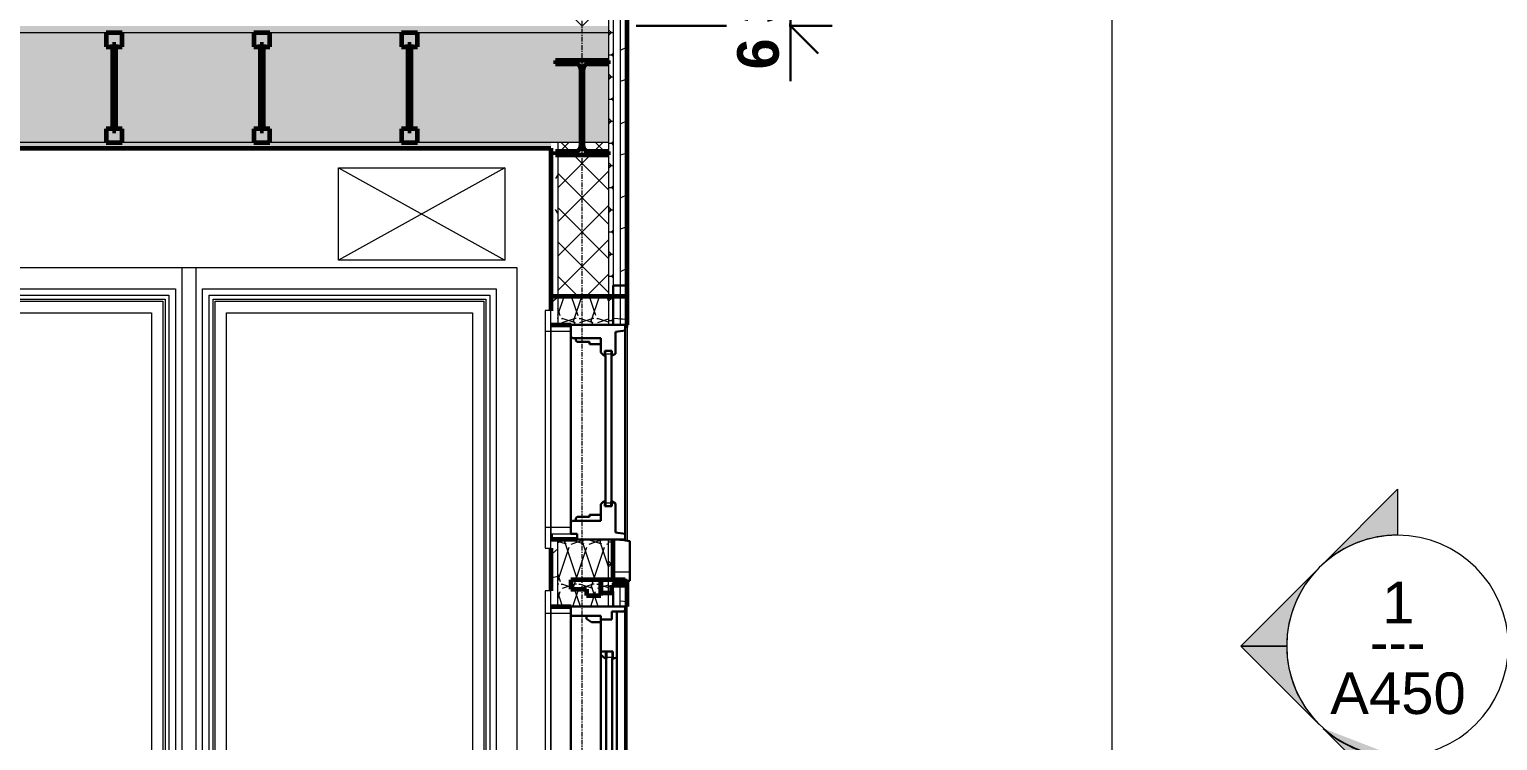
# Model space of a CAD drawing. Header units: inches. Extents: x 1892 to 3485, y -201 to 483.
# Drawn here: x 2652.6 to 2811.6, y 69.8 to 146.9 of the extents above; entities that cross this region are included whole.
import ezdxf

# ---------------------------------------------------------------- set-up
doc = ezdxf.new("R2010")
doc.units = ezdxf.units.IN
doc.header["$MEASUREMENT"] = 0
doc.linetypes.add('Grid Line 1_2_', pattern=[0.875, 0.5, -0.125, 0.125, -0.125])
for name, color, linetype, lineweight in [('A-ANNO-DIMS-1', 211, 'Continuous', 30), ('A-DOOR-1', 31, 'Continuous', 60), ('A-DOOR-3', 31, 'Continuous', 9), ('A-DOOR-FRAM', 31, 'Continuous', 9), ('A-DOOR-FRAM-1', 31, 'Continuous', 30), ('A-DOOR-GLAZ', 31, 'Continuous', 9), ('A-FLOR-1', 192, 'Continuous', 60), ('A-FLOR-MCUT', 51, 'Continuous', 18), ('A-FLOR-PATT-1', 8, 'Continuous', 9), ('A-GLAZ', 151, 'Continuous', 18), ('A-GLAZ-1', 151, 'Continuous', 9), ('A-GLAZ-2', 151, 'Continuous', 30), ('A-WALL', 113, 'Continuous', 18), ('A-WALL-1', 113, 'Continuous', 60), ('A-WALL-PATT-1', 111, 'Continuous', 9), ('G-ANNO-SYMB-1', 111, 'Continuous', 9), ('I-WALL-1', 2, 'Continuous', 60), ('M-HVAC-DUCT-ANNO', 70, 'Continuous', 9), ('S-BEAM', 12, 'Continuous', 9), ('S-BEAM-1', 12, 'Continuous', 60), ('S-GRID-1', 1, 'Grid Line 1_2_', 9)]:
    doc.layers.add(name, color=color, linetype=linetype, lineweight=lineweight)
doc.styles.add('Arial_1', font='arial.ttf', dxfattribs={"height": 4.5})
doc.styles.add('Century Gothic', font='ufonts.com_century-gothic.ttf', dxfattribs={"height": 4.5})
doc.styles.add('Century Gothic_B', font='GOTHICB.TTF', dxfattribs={"height": 4.5})
doc.dimstyles.new('OD__1_4__Tol__', dxfattribs={"dimscale": 12, "dimtxt": 4.698757, "dimasz": 0.5, "dimexe": 0.375, "dimexo": 0.25, "dimgap": 0.0625, "dimtad": 1, "dimrnd": 0.25, "dimzin": 3, "dimdsep": 46, "dimlunit": 4, "dimtxsty": 'Century Gothic_B', "dimblk1": 'OBLIQUE', "dimblk2": 'OBLIQUE', "dimsah": 1, "dimcen": 0.09, "dimdle": 0.375, "dimazin": 0, "dimtfac": 1, "dimtdec": 4, "dimtix": 1, "dimtmove": 0, "dimatfit": 3, "dimfxl": 1, "dimtvp": 1, "dimtfill": 1, "dimfrac": 2, "dimtolj": 1, "dimtzin": 0, "dimlwd": 30, "dimlwe": 30, "dimarcsym": 2})
pattern_1 = [(0, (2504.583, 124.937), (15.36, 3.84), [0.634, -10.886, 0.634, -10.886, -61.44]), (0, (2504.583, 124.937), (15.36, 3.84), [-23.04, 0.634, -22.406, 0.634, -10.886, -26.88]), (0, (2504.583, 124.937), (15.36, 3.84), [-57.6, 0.634, -7.046, 0.634, -18.566]), (120, (2510.343, 126.857), (-11.005538, 11.38215), [0.634, -10.886, 0.634, -10.886, -61.44]), (120, (2510.343, 126.857), (-11.005538, 11.38215), [-23.04, 0.634, -22.406, 0.634, -10.886, -26.88]), (120, (2510.343, 126.857), (-11.005538, 11.38215), [-57.6, 0.634, -7.046, 0.634, -18.566]), (240, (2512.263, 134.537), (-4.354462, -15.22215), [0.634, -10.886, 0.634, -10.886, -61.44]), (240, (2512.263, 134.537), (-4.354462, -15.22215), [-23.04, 0.634, -22.406, 0.634, -10.886, -26.88]), (240, (2512.263, 134.537), (-4.354462, -15.22215), [-57.6, 0.634, -7.046, 0.634, -18.566])]
pattern_2 = [(0, (2504.583, 124.937), (0, 2.399), []), (315, (2504.583, 124.937), (2.398506, 0), [3.393, -3.393]), (45, (2504.583, 124.937), (2.398506, 0), [3.393, -3.393])]
pattern_3 = [(161.57, (2504.823, 125.177), (-1.92045124, 0.00015035), [0, -13.661, 1.517, 0]), (18.43, (2504.343, 125.177), (-1.92045124, -0.00015035), [0, -13.661, 1.517, 0]), (108.43, (2504.823, 125.177), (0.9599691, -4.80073665), [4.553, -10.625]), (71.57, (2504.343, 125.177), (0.9599691, 4.80073665), [4.553, -10.625])]
pattern_4 = [(355.236, (2504.583, 129.017), (-263.999686, 24.001546), [2.89, -286.108]), (11.31, (2507.463, 128.777), (96.00039, 24.00041), [3.671, -118.705]), (45, (2511.063, 129.497), (0, 24.0006), [2.715, -31.226]), (46.848, (2512.983, 131.417), (335.998039, 360.002359), [5.264, -521.098]), (12.995, (2516.583, 135.257), (-215.999946, -48.001379), [3.202, -316.998]), (0, (2519.703, 135.977), (24, 24), [6, -18]), (350.538, (2525.703, 135.977), (-120.000217, 23.99977), [2.92, -143.067]), (354.289, (2504.583, 135.497), (-215.999717, 24.001433), [2.412, -238.785]), (0, (2506.983, 135.257), (24, 24), [3.6, -20.4]), (28.301, (2510.583, 135.257), (263.999841, 144.000819), [3.544, -350.812]), (52.125, (2513.703, 136.937), (-96.00035, -120.000279), [5.473, -268.169]), (39.289, (2517.063, 141.257), (144.000322, 119.999016), [3.411, -337.693]), (6.34, (2519.703, 143.417), (192.000086, 23.999), [4.347, -212.983]), (348.111, (2524.023, 143.897), (-335.999111, 72.0018444), [4.66, -461.336]), (353.29, (2504.583, 142.937), (216.000198, -24.000742), [4.108, -406.706]), (3.367, (2508.663, 142.457), (384.000105, 24.003305), [4.087, -404.618]), (33.69, (2512.743, 142.697), (-47.99962, -24.00016), [4.327, -82.207]), (47.49, (2516.343, 145.097), (239.998435, 264.001956), [3.907, -386.785]), (14.931, (2518.983, 147.977), (264.000774, 71.998169), [3.726, -368.854]), (0, (2522.583, 148.937), (24, 24), [2.88, -21.12]), (347.005, (2525.463, 148.937), (215.999946, -48.001379), [3.202, -316.998]), (0, (2512.023, 124.937), (24, 24), [0.063, -23.937]), (223.152, (2515.383, 128.537), (360.002359, 335.998039), [5.264, -521.098]), (206.565, (2511.543, 148.937), (-23.99974, -23.9997), [2.147, -51.519]), (188.13, (2509.623, 147.977), (-144.000218, -23.999654), [3.394, -166.312]), (156.801, (2506.263, 147.497), (-119.99995, 48.00137), [1.828, -180.951]), (26.565, (2515.383, 128.537), (23.99974, 23.9997), [2.683, -50.982]), (6.71, (2517.783, 129.737), (-216.000198, -24.000742), [4.108, -406.706]), (349.875, (2521.863, 130.217), (407.9992525, -72.00207), [6.826, -675.804]), (349.695, (2504.583, 126.377), (144.000477, -24.000103), [2.683, -265.645]), (15.524, (2507.223, 125.897), (-264.000139, -71.999167), [4.484, -443.873]), (42.879, (2511.543, 127.097), (-311.9990114, -288.0003535), [4.585, -453.934]), (34.695, (2514.903, 130.217), (240.000059, 167.999216), [3.795, -375.679]), (9.462, (2518.023, 132.377), (120.000217, 23.99977), [4.38, -141.607]), (353.418, (2522.343, 133.097), (-408.0001485, 48.0004238), [6.281, -621.859]), (351.87, (2504.583, 132.377), (-144.000218, 23.999654), [3.394, -166.312]), (11.31, (2507.943, 131.897), (96.00039, 24.00041), [3.671, -118.705]), (42.51, (2511.543, 132.617), (-264.001956, -239.998435), [3.907, -386.785]), (45, (2514.423, 135.257), (0, 24.0006), [4.412, -29.529]), (17.354, (2517.543, 138.377), (-311.999979, -95.999553), [4.023, -398.29]), (356.633, (2521.383, 139.577), (-384.000105, 24.003305), [4.087, -404.618]), (342.897, (2525.463, 139.337), (239.999665, -72.00063), [3.264, -323.171]), (351.254, (2504.583, 138.377), (168.000296, -23.999242), [3.157, -312.514]), (14.931, (2507.703, 137.897), (264.000774, 71.998169), [3.726, -368.854]), (32.005, (2511.303, 138.857), (-120.000722, -71.999341), [4.528, -221.887]), (49.899, (2515.143, 141.257), (-264.0002635, -311.9996052), [5.961, -590.186]), (15.945, (2518.983, 145.817), (-96.00064, -23.99911), [3.494, -171.228]), (353.991, (2522.343, 146.777), (240.000235, -24.000218), [4.585, -453.934]), (336.801, (2526.903, 146.297), (119.99995, -48.00137), [1.828, -180.951]), (350.538, (2504.583, 145.577), (-120.000217, 23.99977), [2.92, -143.067]), (10.008, (2507.463, 145.097), (264.00047, 47.999892), [4.143, -410.161]), (37.405, (2511.543, 145.817), (312.0020274, 239.997904), [5.136, -508.486]), (29.055, (2515.623, 124.937), (167.999253, 96.001016), [2.471, -244.624]), (10.784, (2517.783, 126.137), (-384.0003557, -71.997667), [5.131, -507.931]), (352.875, (2522.823, 127.097), (-168.000466, 24.000177), [5.805, -187.689])]
pattern_5 = [(355.236, (2504.583, 129.017), (-263.999686, 24.001546), [2.89, -286.108]), (11.31, (2507.463, 128.777), (96.00039, 24.00041), [3.671, -118.705]), (45, (2511.063, 129.497), (0, 24.0006), [2.715, -31.226]), (46.848, (2512.983, 131.417), (335.998039, 360.002359), [5.264, -521.098]), (12.995, (2516.583, 135.257), (-215.999946, -48.001379), [3.202, -316.998]), (0, (2519.703, 135.977), (24, 24), [6, -18]), (350.538, (2525.703, 135.977), (-120.00022, 23.99977), [2.92, -143.067]), (354.289, (2504.583, 135.497), (-215.999717, 24.001433), [2.412, -238.785]), (0, (2506.983, 135.257), (24, 24), [3.6, -20.4]), (28.301, (2510.583, 135.257), (263.999841, 144.000819), [3.544, -350.812]), (52.125, (2513.703, 136.937), (-96.00035, -120.000279), [5.473, -268.169]), (39.289, (2517.063, 141.257), (144.000322, 119.999016), [3.411, -337.693]), (6.34, (2519.703, 143.417), (192.000086, 23.999), [4.347, -212.983]), (348.111, (2524.023, 143.897), (-335.999111, 72.0018444), [4.66, -461.336]), (353.29, (2504.583, 142.937), (216.000198, -24.000742), [4.108, -406.706]), (3.366, (2508.663, 142.457), (384.000524, 23.996603), [4.087, -404.618]), (33.69, (2512.743, 142.697), (-47.99962, -24.00016), [4.327, -82.207]), (47.49, (2516.343, 145.097), (239.998435, 264.001956), [3.907, -386.785]), (14.931, (2518.983, 147.977), (264.000774, 71.998169), [3.726, -368.854]), (0, (2522.583, 148.937), (24, 24), [2.88, -21.12]), (347.005, (2525.463, 148.937), (215.999946, -48.001379), [3.202, -316.998]), (0, (2512.023, 124.937), (24, 24), [0.063, -23.937]), (223.152, (2515.383, 128.537), (360.002359, 335.998039), [5.264, -521.098]), (206.565, (2511.543, 148.937), (-23.99974, -23.9997), [2.147, -51.519]), (188.13, (2509.623, 147.977), (-144.00022, -23.999654), [3.394, -166.312]), (156.801, (2506.263, 147.497), (-119.99995, 48.00137), [1.828, -180.951]), (26.565, (2515.383, 128.537), (23.99974, 23.9997), [2.683, -50.982]), (6.71, (2517.783, 129.737), (-216.000198, -24.000742), [4.108, -406.706]), (349.875, (2521.863, 130.217), (407.9992525, -72.00207), [6.826, -675.804]), (349.695, (2504.583, 126.377), (144.000477, -24.000103), [2.683, -265.645]), (15.524, (2507.223, 125.897), (-264.000139, -71.999167), [4.484, -443.873]), (42.879, (2511.543, 127.097), (-311.9990114, -288.0003535), [4.585, -453.934]), (34.695, (2514.903, 130.217), (240.000059, 167.999216), [3.795, -375.679]), (9.462, (2518.023, 132.377), (120.00022, 23.99977), [4.38, -141.607]), (353.418, (2522.343, 133.097), (-408.0001485, 48.0004238), [6.281, -621.859]), (351.87, (2504.583, 132.377), (-144.00022, 23.999654), [3.394, -166.312]), (11.31, (2507.943, 131.897), (96.00039, 24.00041), [3.671, -118.705]), (42.51, (2511.543, 132.617), (-264.001956, -239.998435), [3.907, -386.785]), (45, (2514.423, 135.257), (0, 24.0006), [4.412, -29.529]), (17.354, (2517.543, 138.377), (-311.999979, -95.999553), [4.023, -398.29]), (356.633, (2521.383, 139.577), (-384.000105, 24.003305), [4.087, -404.618]), (342.897, (2525.463, 139.337), (239.999665, -72.00063), [3.264, -323.171]), (351.254, (2504.583, 138.377), (168.000296, -23.999242), [3.157, -312.514]), (14.931, (2507.703, 137.897), (264.000774, 71.998169), [3.726, -368.854]), (32.005, (2511.303, 138.857), (-120.000722, -71.99934), [4.528, -221.887]), (49.899, (2515.143, 141.257), (-264.0002635, -311.999605), [5.961, -590.186]), (15.945, (2518.983, 145.817), (-96.00064, -23.99911), [3.494, -171.228]), (353.991, (2522.343, 146.777), (240.000235, -24.000218), [4.585, -453.934]), (336.801, (2526.903, 146.297), (119.99995, -48.00137), [1.828, -180.951]), (350.538, (2504.583, 145.577), (-120.00022, 23.99977), [2.92, -143.067]), (10.008, (2507.463, 145.097), (264.00047, 47.999892), [4.143, -410.161]), (37.405, (2511.543, 145.817), (312.0020274, 239.997904), [5.136, -508.486]), (29.055, (2515.623, 124.937), (167.999253, 96.001016), [2.471, -244.624]), (10.784, (2517.783, 126.137), (-384.000356, -71.997667), [5.131, -507.931]), (352.875, (2522.823, 127.097), (-168.000466, 24.000177), [5.805, -187.689])]

# ---------------------------------------------------------------- blocks, each defined once
blk = doc.blocks.new('Window-Picture-Andersen-A_Series - APW21080-2457717-BUILDING SECTION - NORTH_SOUTH - LOOKING WEST')
at = {"layer": 'A-GLAZ-1'}
for p, q in [((2669.12, 121.03), (2669.12, 38.38)), ((2705.43, 121.03), (2669.12, 121.03)), ((2705.43, 23.31), (2705.43, 121.03)), ((2671.37, 118.78), (2703.18, 118.78)), ((2671.37, 38.38), (2671.37, 118.78)), ((2672.09, 38.38), (2672.09, 118.07)), ((2672.09, 118.07), (2702.47, 118.07)), ((2702.47, 118.07), (2702.47, 26.28)), ((2703.18, 118.78), (2703.18, 25.56)), ((2672.51, 38.38), (2672.51, 117.64)), ((2672.51, 117.64), (2702.04, 117.64)), ((2672.73, 38.38), (2672.73, 117.42)), ((2672.73, 117.42), (2701.82, 117.42)), ((2673.96, 116.19), (2700.59, 116.19)), ((2673.96, 38.38), (2673.96, 116.19)), ((2700.59, 116.19), (2700.59, 28.36)), ((2701.82, 117.42), (2701.82, 26.93)), ((2702.04, 117.64), (2702.04, 26.7)), ((2700.59, 28.36), (2675.51, 28.36)), ((2701.82, 26.93), (2675.51, 26.93)), ((2702.04, 26.7), (2675.51, 26.7)), ((2702.47, 26.28), (2675.51, 26.28)), ((2703.18, 25.56), (2675.51, 25.56)), ((2675.51, 23.31), (2705.43, 23.31))]:
    blk.add_line(p, q, dxfattribs=at)
blk = doc.blocks.new('Window-Picture-Andersen-A_Series - APW21080-V6-BUILDING SECTION - NORTH_SOUTH - LOOKING WEST')
at = {"layer": 'A-GLAZ-1'}
for p, q in [((2634.37, 121.03), (2634.37, 38.38)), ((2670.68, 121.03), (2634.37, 121.03)), ((2670.68, 38.38), (2670.68, 121.03)), ((2636.62, 118.78), (2668.43, 118.78)), ((2636.62, 38.38), (2636.62, 118.78)), ((2637.34, 38.38), (2637.34, 118.07)), ((2637.34, 118.07), (2667.72, 118.07)), ((2667.72, 118.07), (2667.72, 38.38)), ((2668.43, 118.78), (2668.43, 38.38)), ((2637.76, 38.38), (2637.76, 117.64)), ((2637.76, 117.64), (2667.29, 117.64)), ((2637.98, 38.38), (2637.98, 117.42)), ((2637.98, 117.42), (2667.07, 117.42)), ((2639.21, 116.19), (2665.84, 116.19)), ((2639.21, 38.38), (2639.21, 116.19)), ((2665.84, 116.19), (2665.84, 38.38)), ((2667.07, 117.42), (2667.07, 38.38)), ((2667.29, 117.64), (2667.29, 38.38))]:
    blk.add_line(p, q, dxfattribs=at)
blk = doc.blocks.new('W-Wide Flange - W10X22 _MOMENT FRAME_-2399009-BUILDING SECTION - NORTH_SOUTH - LOOKING WEST')
at = {"layer": 'S-BEAM'}
h = blk.add_hatch(dxfattribs=at)
h.set_pattern_fill('FP_19', color=256, style=0, pattern_type=2)
h.set_pattern_definition([(45, (2504.583, 124.937), (-4.75176, 4.75176), []), (45, (2504.583, 132.137), (-4.75176, 4.75176), [])])
h.paths.add_polyline_path([(2709.59, 133.3), (2715.34, 133.3), (2715.34, 133.66), (2713.16, 133.66), (2712.75, 133.83), (2712.58, 134.24), (2712.58, 142.56), (2712.75, 142.97), (2713.16, 143.14), (2715.34, 143.14), (2715.34, 143.5), (2709.59, 143.5), (2709.59, 143.14), (2711.76, 143.14), (2712.17, 142.97), (2712.34, 142.56), (2712.34, 134.24), (2712.17, 133.83), (2711.76, 133.66), (2709.59, 133.66)], flags=0)
at = {"layer": 'S-BEAM-1'}
for p, q in [((2715.34, 143.5), (2709.59, 143.5)), ((2709.59, 143.5), (2709.59, 143.14)), ((2715.34, 143.14), (2715.34, 143.5)), ((2709.59, 143.14), (2711.76, 143.14)), ((2712.34, 142.56), (2712.34, 134.24)), ((2712.58, 134.24), (2712.58, 142.56)), ((2713.16, 143.14), (2715.34, 143.14)), ((2711.76, 133.66), (2709.59, 133.66)), ((2709.59, 133.66), (2709.59, 133.3)), ((2715.34, 133.66), (2713.16, 133.66)), ((2715.34, 133.3), (2715.34, 133.66)), ((2709.59, 133.3), (2715.34, 133.3))]:
    blk.add_line(p, q, dxfattribs=at)
for centre, radius, start, end in [((2711.76, 142.56), 0.577, 0, 90), ((2713.16, 142.56), 0.578, 90, 180), ((2711.76, 134.24), 0.577, 270, 0), ((2713.16, 134.24), 0.578, 180, 270)]:
    blk.add_arc(centre, radius, start, end, dxfattribs=at)
blk = doc.blocks.new('Door-Outswing-Andersen-A_Series-Double - FWOD5468-2447200-BUILDING SECTION - NORTH_SOUTH - LOOKING WEST')
at = {"layer": 'A-DOOR-1'}
for p, q in [((2711.27, 87.25), (2711.27, 86.23)), ((2714.5, 87.25), (2711.27, 87.25)), ((2711.27, 86.23), (2712.95, 86.23)), ((2712.95, 86.23), (2712.95, 85.56)), ((2714.5, 85.56), (2714.5, 87.25)), ((2717.15, 87.25), (2714.5, 87.25)), ((2714.5, 87.25), (2714.5, 85.83)), ((2715.68, 85.83), (2715.68, 86.68)), ((2715.68, 86.68), (2717.15, 86.68)), ((2717.15, 86.68), (2717.15, 87.25)), ((2712.95, 85.56), (2714.5, 85.56)), ((2714.5, 85.83), (2715.68, 85.83))]:
    blk.add_line(p, q, dxfattribs=at)
at = {"layer": 'A-DOOR-FRAM'}
for p, q in [((2708.46, 86.06), (2708.46, 4.88)), ((2709.09, 86.06), (2708.46, 86.06)), ((2709.09, 4.88), (2709.09, 86.06)), ((2709.09, 83.62), (2708.46, 83.62)), ((2709.09, 84.25), (2709.09, 4.88)), ((2711.27, 84.25), (2709.09, 84.25)), ((2711.27, 83.62), (2709.09, 83.62)), ((2711.27, 4.88), (2711.27, 84.25)), ((2708.46, 4.88), (2709.09, 4.88)), ((2709.09, 4.88), (2711.27, 4.88))]:
    blk.add_line(p, q, dxfattribs=at)
at = {"layer": 'A-DOOR-FRAM-1'}
for p, q in [((2715.84, 86), (2715.84, 84.37)), ((2711.27, 84.37), (2711.27, 4.88)), ((2717.15, 84.37), (2711.27, 84.37)), ((2715.84, 84.72), (2715.84, 84.37)), ((2717.15, 5.62), (2717.15, 84.37)), ((2711.27, 83.36), (2712.95, 83.36)), ((2712.95, 83.36), (2714.5, 83.36)), ((2712.95, 83.04), (2712.95, 83.36)), ((2712.95, 83.04), (2713.48, 82.68)), ((2714.5, 83.36), (2714.5, 82.68)), ((2714.5, 82.95), (2715.68, 82.95)), ((2714.5, 82.95), (2714.5, 6.56)), ((2715.68, 82.95), (2715.68, 83.81)), ((2717, 83.81), (2715.68, 83.81)), ((2716.22, 83.81), (2716.22, 5.69)), ((2717, 83.81), (2717, 83.89)), ((2717, 83.89), (2717.15, 83.89)), ((2713.48, 82.68), (2714.5, 82.68)), ((2714.5, 79.5), (2715.8, 79.5)), ((2714.5, 79.14), (2714.96, 78.75)), ((2714.96, 78.75), (2715.04, 78.75)), ((2715.04, 78.75), (2715.04, 79.5)), ((2715.8, 79.5), (2715.8, 78.75)), ((2715.8, 78.75), (2715.89, 78.75)), ((2715.89, 78.75), (2716.22, 78.86)), ((2714.96, 15.38), (2714.5, 14.98)), ((2714.5, 14.63), (2715.8, 14.63)), ((2715.04, 15.38), (2714.96, 15.38)), ((2715.04, 14.63), (2715.04, 15.38)), ((2715.8, 14.63), (2715.8, 15.38)), ((2715.8, 15.38), (2715.89, 15.38)), ((2715.89, 15.38), (2716.22, 15.26)), ((2715.68, 6.56), (2713.73, 6.56)), ((2713.73, 6.02), (2713.73, 6.56)), ((2715.68, 5.72), (2715.68, 6.56)), ((2711.27, 5.77), (2712.02, 6.02)), ((2711.27, 4.88), (2711.27, 5.77)), ((2711.27, 4.88), (2717.48, 4.88)), ((2712.02, 6.02), (2713.73, 6.02)), ((2715.68, 5.72), (2717.48, 5.62)), ((2717.48, 5.62), (2717.15, 5.62)), ((2717.48, 4.88), (2717.48, 5.62)), ((2717.48, 5.62), (2717.48, 4.88))]:
    blk.add_line(p, q, dxfattribs=at)
at = {"layer": 'A-DOOR-GLAZ'}
for p, q in [((2715.04, 15.38), (2715.04, 78.75)), ((2715.16, 79.5), (2715.16, 78.75)), ((2715.16, 78.87), (2715.68, 78.87)), ((2715.16, 15.38), (2715.16, 78.75)), ((2715.68, 79.5), (2715.68, 78.75)), ((2715.68, 15.38), (2715.68, 78.75)), ((2715.8, 15.38), (2715.8, 78.75)), ((2715.16, 14.63), (2715.16, 15.38)), ((2715.16, 15.25), (2715.68, 15.25)), ((2715.68, 14.63), (2715.68, 15.38))]:
    blk.add_line(p, q, dxfattribs=at)
blk = doc.blocks.new('Window-Casement-Andersen-A_Series - ACW2664-2462124-BUILDING SECTION - NORTH_SOUTH - LOOKING WEST')
at = {"layer": 'A-GLAZ-1'}
for p, q in [((2717.34, 7.99), (2717.34, 84.37)), ((2717.65, 7.94), (2717.34, 7.99)), ((2717.65, 3.62), (2717.65, 7.94)), ((2717.34, 3.62), (2717.65, 3.62))]:
    blk.add_line(p, q, dxfattribs=at)
blk = doc.blocks.new('Window-Picture-Andersen-A_Series - APW4420-2457582-BUILDING SECTION - NORTH_SOUTH - LOOKING WEST')
at = {"layer": 'A-GLAZ-1'}
h = blk.add_hatch(dxfattribs=at)
h.set_pattern_fill('FP_21', color=256, style=0, pattern_type=2)
h.set_pattern_definition(pattern_5)
h.paths.add_polyline_path([(2715.84, 87.13), (2717.65, 87.13), (2717.65, 91.44), (2716.59, 91.63), (2715.84, 91.63), (2715.84, 90.31)], flags=0)
h.paths.add_polyline_path([(2717.34, 114.63), (2717.34, 119.13), (2715.84, 119.13), (2715.84, 114.88), (2717.15, 114.88), (2717.15, 114.63)], flags=0)
h = blk.add_hatch(dxfattribs=at)
h.set_pattern_fill('FP_21', color=256, style=0, pattern_type=2)
h.set_pattern_definition(pattern_5)
h.paths.add_polyline_path([(2709.21, 91.63), (2711.93, 91.63), (2711.93, 92.22), (2711.27, 92.22), (2711.27, 92.25), (2709.21, 92.25)], flags=0)
h.paths.add_polyline_path([(2710.31, 114.84), (2711.27, 114.84), (2711.27, 114.88), (2709.21, 114.88), (2709.21, 114.84), (2709.33, 114.84)], flags=0)
for p, q in [((2709.09, 116.41), (2708.46, 116.41)), ((2708.46, 116.41), (2708.46, 90.69)), ((2709.09, 90.69), (2709.09, 116.41)), ((2709.09, 114.84), (2709.09, 92.25)), ((2711.27, 114.84), (2709.09, 114.84)), ((2711.27, 92.25), (2711.27, 114.84)), ((2717.34, 114.63), (2717.34, 91.49)), ((2709.09, 114.16), (2708.46, 114.16)), ((2711.27, 114.16), (2709.09, 114.16)), ((2714.93, 111.56), (2714.93, 95.74)), ((2715.05, 111.56), (2715.05, 112.04)), ((2715.58, 111.71), (2715.05, 111.71)), ((2715.05, 111.56), (2715.05, 95.74)), ((2715.58, 112.04), (2715.58, 111.56)), ((2715.58, 111.56), (2715.58, 95.74)), ((2715.7, 111.56), (2715.7, 95.74)), ((2715.05, 95.74), (2715.05, 95.24)), ((2715.58, 95.57), (2715.05, 95.57)), ((2715.58, 95.24), (2715.58, 95.74)), ((2709.09, 92.94), (2708.46, 92.94)), ((2711.27, 92.94), (2709.09, 92.94)), ((2708.46, 90.69), (2709.09, 90.69)), ((2709.09, 92.25), (2711.27, 92.25))]:
    blk.add_line(p, q, dxfattribs=at)
at = {"layer": 'A-GLAZ-2'}
for p, q in [((2715.84, 119.13), (2715.84, 114.88)), ((2717.34, 119.13), (2715.84, 119.13)), ((2717.34, 114.63), (2717.34, 119.13)), ((2715.84, 116.5), (2715.84, 114.88)), ((2709.21, 114.88), (2709.21, 114.84)), ((2711.27, 114.88), (2709.21, 114.88)), ((2717.15, 114.88), (2711.27, 114.88)), ((2711.27, 114.88), (2711.27, 92.22)), ((2717.15, 91.63), (2717.15, 114.88)), ((2717.15, 114.63), (2717.34, 114.63)), ((2711.43, 113.44), (2711.27, 113.6)), ((2711.43, 113.44), (2714.49, 113.44)), ((2711.78, 113.17), (2711.78, 113.44)), ((2711.94, 113.02), (2711.78, 113.17)), ((2713.26, 113.02), (2711.94, 113.02)), ((2713.26, 112.79), (2713.26, 113.02)), ((2714.49, 113.44), (2714.49, 111.88)), ((2716.08, 114.13), (2717.15, 114.25)), ((2716.08, 111.75), (2716.08, 114.13)), ((2714.49, 112.79), (2713.26, 112.79)), ((2714.49, 111.88), (2714.81, 111.56)), ((2714.81, 111.56), (2714.93, 111.56)), ((2714.93, 112.04), (2714.93, 111.56)), ((2715.7, 112.04), (2714.93, 112.04)), ((2715.7, 112.04), (2715.7, 111.56)), ((2715.7, 111.56), (2715.74, 111.56)), ((2715.74, 111.56), (2716.08, 111.75)), ((2714.8, 95.74), (2714.49, 95.44)), ((2714.49, 95.44), (2714.49, 93.65)), ((2714.93, 95.74), (2714.8, 95.74)), ((2714.93, 95.24), (2714.93, 95.74)), ((2715.74, 95.74), (2715.7, 95.74)), ((2715.7, 95.74), (2715.7, 95.24)), ((2716.08, 95.54), (2715.74, 95.74)), ((2716.08, 92.37), (2716.08, 95.54)), ((2711.93, 94.08), (2711.78, 93.93)), ((2711.78, 93.93), (2711.78, 93.65)), ((2713.26, 94.08), (2711.93, 94.08)), ((2713.26, 94.3), (2713.26, 94.08)), ((2714.49, 94.3), (2713.26, 94.3)), ((2715.7, 95.24), (2714.93, 95.24)), ((2711.43, 93.65), (2711.27, 93.49)), ((2714.49, 93.65), (2711.43, 93.65)), ((2716.08, 92.37), (2717.15, 92.25)), ((2709.21, 92.25), (2709.21, 91.63)), ((2709.21, 91.63), (2711.93, 91.63)), ((2711.27, 92.22), (2711.93, 92.22)), ((2711.93, 92.22), (2711.93, 91.63)), ((2711.93, 91.63), (2717.15, 91.63)), ((2715.84, 91.63), (2715.84, 90)), ((2715.84, 91.63), (2715.84, 90)), ((2715.84, 91.63), (2715.84, 87.13)), ((2717.65, 91.44), (2716.59, 91.63)), ((2717.65, 87.13), (2717.65, 91.44)), ((2715.84, 87.13), (2717.65, 87.13))]:
    blk.add_line(p, q, dxfattribs=at)
blk = doc.blocks.new('Plywood Web Joist - 11 7_8_ TJI360 _ 16_ O_C_-2000566-BUILDING SECTION - NORTH_SOUTH - LOOKING WEST')
at = {"layer": 'S-BEAM-1'}
for p, q in [((2118.65, 146.5), (2116.9, 146.5)), ((2116.9, 146.5), (2116.9, 145)), ((2118.65, 145), (2118.65, 146.5)), ((2116.9, 145), (2117.59, 145)), ((2117.59, 145), (2117.59, 145.25)), ((2117.59, 145.25), (2117.96, 145.25)), ((2117.96, 145.25), (2117.59, 145.25)), ((2117.59, 145.25), (2117.59, 135.9)), ((2117.96, 145.25), (2117.96, 145)), ((2117.96, 135.9), (2117.96, 145.25)), ((2117.96, 145), (2118.65, 145)), ((2117.59, 136.12), (2116.9, 136.12)), ((2116.9, 136.12), (2116.9, 134.62)), ((2117.59, 135.9), (2117.59, 136.12)), ((2117.96, 135.9), (2117.59, 135.9)), ((2117.59, 135.9), (2117.96, 135.9)), ((2118.65, 136.12), (2117.96, 136.12)), ((2117.96, 136.12), (2117.96, 135.9)), ((2118.65, 134.62), (2118.65, 136.12)), ((2116.9, 134.62), (2118.65, 134.62))]:
    blk.add_line(p, q, dxfattribs=at)
blk = doc.blocks.new('Section - Section Head - Filled-22785-BUILDING SECTION - NORTH_SOUTH - LOOKING WEST')
at = {"layer": 'G-ANNO-SYMB-1'}
h = blk.add_hatch(color=256, dxfattribs=at)
edge = h.paths.add_edge_path(flags=0)
edge.add_arc((2800.8, 80.08), 12.02, 90, 132.0784, ccw=False)
edge.add_line((2800.8, 92.1), (2800.8, 97.06))
edge.add_line((2800.8, 97.06), (2792.75, 89))
h = blk.add_hatch(color=256, dxfattribs=at)
edge = h.paths.add_edge_path(flags=0)
edge.add_line((2792.31, 88.57), (2783.83, 80.08))
edge.add_line((2783.83, 80.08), (2788.8, 80.08))
edge.add_arc((2800.8, 80.08), 12, 135, 180, ccw=False)
h = blk.add_hatch(color=256, dxfattribs=at)
edge = h.paths.add_edge_path(flags=0)
edge.add_arc((2800.8, 80.08), 12, 180, 225, ccw=False)
edge.add_line((2788.8, 80.08), (2783.83, 80.08))
edge.add_line((2783.83, 80.08), (2792.31, 71.6))
h = blk.add_hatch(color=256, dxfattribs=at)
edge = h.paths.add_edge_path(flags=0)
edge.add_line((2792.75, 71.17), (2800.8, 63.11))
edge.add_line((2800.8, 63.11), (2800.8, 68.07))
edge.add_arc((2800.8, 80.08), 12.02, 227.9216, 270, ccw=False)
for p, q in [((2792.75, 89), (2800.8, 97.06)), ((2800.8, 97.06), (2800.8, 92.1)), ((2783.83, 80.08), (2792.31, 88.57)), ((2788.8, 80.08), (2783.83, 80.08)), ((2792.31, 71.6), (2783.83, 80.08)), ((2783.83, 80.08), (2788.8, 80.08)), ((2800.8, 63.11), (2792.75, 71.17)), ((2800.8, 68.07), (2800.8, 63.11))]:
    blk.add_line(p, q, dxfattribs=at)
for centre, radius, start, end in [((2800.8, 80.1), 12, 90, 270), ((2800.8, 80.08), 12.02, 90, 132.0784), ((2800.8, 80.1), 12, 270, 90), ((2800.8, 80.08), 12, 135, 180), ((2800.8, 80.08), 12, 180, 225), ((2800.8, 80.08), 12.02, 227.9216, 270)]:
    blk.add_arc(centre, radius, start, end, dxfattribs=at)
blk = doc.blocks.new('_Oblique')
at = {"color": 0, "linetype": 'ByBlock', "lineweight": -2}
blk.add_line((-0.5, -0.5), (0.5, 0.5), dxfattribs=at)
blk = doc.blocks.new('DIMBLOCK8-BUILDING SECTION - NORTH_SOUTH - LOOKING WEST')
at = {"layer": 'A-ANNO-DIMS-1', "color": 0, "lineweight": 30, "transparency": 16777216}
for p, q in [((2735.06, 154.06), (2735.06, 160.06)), ((2721.34, 154.06), (2739.56, 154.06)), ((2735.06, 154.06), (2735.06, 147.25)), ((2718.34, 147.25), (2739.56, 147.25)), ((2735.06, 147.25), (2735.06, 141.25))]:
    blk.add_line(p, q, dxfattribs=at)
at = {"layer": 'Defpoints', "color": 0, "transparency": 16777216}
for p in [(2718.34, 154.06), (2715.34, 147.25)]:
    blk.add_point(p, dxfattribs=at)
at = {"layer": 'A-ANNO-DIMS-1', "color": 0, "lineweight": 30, "transparency": 16777216, "xscale": 5.999999999999999, "yscale": 5.999999999999999, "zscale": 5.999999999999999}
for p, rotation in [((2735.06, 154.06), 270), ((2735.06, 147.25), 90)]:
    blk.add_blockref('_Oblique', p, dxfattribs=dict(at, rotation=rotation))
at = {"layer": 'A-ANNO-DIMS-1', "color": 0, "transparency": 16777216, "insert": (2731.59, 150.66), "char_height": 4.5, "attachment_point": 5, "rotation": 90, "style": 'Century Gothic_B', "bg_fill": 3, "box_fill_scale": 1.25, "bg_fill_color": 256, "bg_fill_true_color": 13158600, "bg_fill_transparency": 0}
blk.add_mtext('\\A1;6 3/4"', dxfattribs=at)
at = {"layer": 'Defpoints', "color": 0, "transparency": 16777216}
blk.add_point((2735.06, 147.25), dxfattribs=at)

msp = doc.modelspace()

# ---------------------------------------------------------------- hatches: boundary and pattern name
at = {"layer": 'A-FLOR-PATT-1'}
h = msp.add_hatch(dxfattribs=at)
h.set_pattern_fill('FP_4', color=256, style=0, pattern_type=2)
h.set_pattern_definition(pattern_2)
h.paths.add_polyline_path([(2022.837, 146.5), (2260.087, 146.5), (2260.087, 147.25), (2022.837, 147.25)], flags=0)
h.paths.add_polyline_path([(2715.337, 146.5), (2715.337, 147.25), (2540.337, 147.25), (2540.337, 146.5), (2710.309, 146.5)], flags=0)
h = msp.add_hatch(dxfattribs=at)
h.set_pattern_fill('FP_6', color=256, style=0, pattern_type=2)
h.set_pattern_definition(pattern_3)
h.paths.add_polyline_path([(2056.087, 134.625), (2260.087, 134.625), (2260.087, 146.5), (2022.837, 146.5), (2022.837, 134.625), (2052.587, 134.625)], flags=0)
h.paths.add_polyline_path([(2715.337, 134.625), (2715.337, 146.5), (2540.337, 146.5), (2540.337, 134.625), (2710.309, 134.625)], flags=0)
h = msp.add_hatch(dxfattribs=at)
h.set_pattern_fill('FP_2', color=256, style=0, pattern_type=2)
h.set_pattern_definition(pattern_1)
h.paths.add_polyline_path([(2044.962, 134), (2044.962, 134.625), (2022.837, 134.625), (2022.837, 134)], flags=0)
h.paths.add_polyline_path([(2056.712, 134), (2260.087, 134), (2260.087, 134.625), (2056.712, 134.625)], flags=0)
h.paths.add_polyline_path([(2673.984, 134), (2709.087, 134), (2709.087, 134.625), (2540.337, 134.625), (2540.337, 134), (2637.659, 134)], flags=0)
at = {"layer": 'A-WALL-PATT-1'}
h = msp.add_hatch(dxfattribs=at)
h.set_pattern_fill('FP_5', color=256, style=0, pattern_type=2)
h.set_pattern_definition([(216.87, (2507.782, 132.934), (23.9897714, 15.993643), [3.998, -35.986]), (206.565, (2512.58, 130.535), (-7.99708, -7.99662), [8.941, -8.941]), (198.435, (2512.58, 126.537), (-15.993845, -7.997098), [5.058, -20.23])])
h.paths.add_polyline_path([(2716.587, 117.938), (2717.337, 117.938), (2717.337, 149.937), (2716.587, 149.937), (2716.587, 123.272)], flags=0)
h.paths.add_polyline_path([(2716.587, 241.437), (2717.337, 241.449), (2717.337, 352.118), (2716.587, 352.118), (2716.587, 245.698)], flags=0)
h = msp.add_hatch(dxfattribs=at)
h.set_pattern_fill('FP_2', color=256, style=0, pattern_type=2)
h.set_pattern_definition(pattern_1)
h.paths.add_polyline_path([(2709.837, 117.938), (2709.837, 134.625), (2709.087, 134.625), (2709.087, 117.938)], flags=0)
h.paths.add_polyline_path([(2709.087, 149.25), (2709.837, 149.25), (2709.837, 154.437), (2709.087, 154.437), (2709.087, 150)], flags=0)
h.paths.add_polyline_path([(2709.837, 193.687), (2709.837, 197.937), (2709.087, 197.937), (2709.087, 193.687)], flags=0)
h.paths.add_polyline_path([(2709.837, 237.187), (2709.837, 338.329), (2709.087, 338.329), (2709.087, 237.187)], flags=0)
h = msp.add_hatch(dxfattribs=at)
h.set_pattern_fill('FP_3', color=256, style=0, pattern_type=2)
h.set_pattern_definition([(45, (2504.583, 124.937), (-1.856155, 1.856155), []), (135, (2504.583, 124.937), (-1.856155, -1.856155), [])])
h.paths.add_polyline_path([(2709.837, 117.938), (2715.337, 117.938), (2715.337, 134.625), (2709.837, 134.625), (2709.837, 118.564)], flags=0)
h.paths.add_polyline_path([(2715.337, 147.25), (2715.337, 154.437), (2709.837, 154.437), (2709.837, 147.25), (2710.309, 147.25)], flags=0)
h.paths.add_polyline_path([(2711.274, 193.687), (2715.337, 193.687), (2715.337, 197.937), (2709.837, 197.937), (2709.837, 193.687), (2710.309, 193.687)], flags=0)
h.paths.add_polyline_path([(2711.274, 237.187), (2715.337, 237.187), (2715.337, 338.329), (2709.837, 338.329), (2709.837, 237.187), (2710.309, 237.187)], flags=0)
h = msp.add_hatch(dxfattribs=at)
h.set_pattern_fill('FP_4', color=256, style=0, pattern_type=2)
h.set_pattern_definition(pattern_2)
h.paths.add_polyline_path([(2715.837, 117.938), (2715.837, 154.437), (2715.337, 154.437), (2715.337, 117.938)], flags=0)
h.paths.add_polyline_path([(2715.337, 193.687), (2715.837, 193.687), (2715.837, 197.937), (2715.337, 197.937), (2715.337, 193.903)], flags=0)
h.paths.add_polyline_path([(2715.837, 237.187), (2715.837, 338.329), (2715.337, 338.329), (2715.337, 237.187)], flags=0)
h = msp.add_hatch(dxfattribs=at)
h.set_pattern_fill('FP_15', color=256, style=0, pattern_type=2)
h.set_pattern_definition(pattern_4)
h.paths.add_polyline_path([(2709.837, 84.375), (2709.837, 91.625), (2709.087, 91.625), (2709.087, 84.375)], flags=0)
h.paths.add_polyline_path([(2709.837, 114.875), (2709.837, 117.938), (2709.087, 117.938), (2709.087, 114.875)], flags=0)
h = msp.add_hatch(dxfattribs=at)
h.set_pattern_fill('FP_6', color=256, style=0, pattern_type=2)
h.set_pattern_definition(pattern_3)
h.paths.add_polyline_path([(2715.337, 84.375), (2715.337, 91.625), (2709.837, 91.625), (2709.837, 84.375), (2714.849, 84.375)], flags=0)
h.paths.add_polyline_path([(2709.837, 114.875), (2715.337, 114.875), (2715.337, 117.938), (2709.837, 117.938)], flags=0)
h = msp.add_hatch(dxfattribs=at)
h.set_pattern_fill('FP_4', color=256, style=0, pattern_type=2)
h.set_pattern_definition(pattern_2)
h.paths.add_polyline_path([(2715.837, -2), (2715.837, 4.875), (2715.337, 4.875), (2715.337, -2)], flags=0)
h.paths.add_polyline_path([(2715.337, 84.375), (2715.837, 84.375), (2715.837, 91.625), (2715.337, 91.625), (2715.337, 85.603)], flags=0)
h.paths.add_polyline_path([(2715.837, 114.875), (2715.837, 117.938), (2715.337, 117.938), (2715.337, 114.875)], flags=0)
h = msp.add_hatch(dxfattribs=at)
h.set_pattern_fill('FP_15', color=256, style=0, pattern_type=2)
h.set_pattern_definition(pattern_4)
h.paths.add_polyline_path([(2717.337, -2), (2717.337, 4.875), (2716.587, 4.875), (2716.587, -2)], flags=0)
h.paths.add_polyline_path([(2717.337, 84.375), (2717.337, 87.125), (2716.587, 87.125), (2716.587, 84.375), (2717.149, 84.375)], flags=0)
h.paths.add_polyline_path([(2716.587, 114.875), (2717.337, 114.875), (2717.337, 117.938), (2716.587, 117.938)], flags=0)

# ---------------------------------------------------------------- linework, layer by layer
at = {"layer": 'A-FLOR-1'}
msp.add_line((2056.712, 134), (2709.087, 134), dxfattribs=at)
at = {"layer": 'A-FLOR-MCUT'}
for p, q in [((2715.337, 146.5), (2022.837, 146.5)), ((2715.337, 134.625), (2044.962, 134.625))]:
    msp.add_line(p, q, dxfattribs=at)
at = {"layer": 'A-WALL'}
for p, q in [((2715.337, 154.437), (2715.337, 114.875)), ((2715.837, 149.937), (2715.837, 114.875)), ((2716.587, 149.937), (2716.587, 114.875)), ((2709.837, 134.625), (2709.837, 114.875)), ((2709.837, 84.375), (2709.837, 91.625)), ((2715.337, 84.375), (2715.337, 91.625)), ((2715.837, 84.375), (2715.837, 87.125)), ((2716.587, 84.375), (2716.587, 87.125))]:
    msp.add_line(p, q, dxfattribs=at)
at = {"layer": 'A-WALL-1'}
for p, q in [((2709.087, 117.938), (2709.087, 116.406)), ((2717.337, 117.938), (2709.087, 117.938)), ((2717.337, 114.875), (2717.337, 117.938)), ((2709.087, 114.875), (2711.274, 114.875)), ((2717.149, 114.875), (2717.337, 114.875)), ((2711.93, 91.625), (2709.087, 91.625)), ((2709.087, 90.688), (2709.087, 86.059)), ((2715.837, 87.125), (2715.837, 91.625)), ((2717.337, 87.125), (2715.837, 87.125)), ((2717.337, 84.375), (2717.337, 87.125)), ((2709.087, 84.375), (2711.274, 84.375)), ((2717.149, 84.375), (2717.337, 84.375))]:
    msp.add_line(p, q, dxfattribs=at)
at = {"layer": 'G-ANNO-SYMB-1'}
msp.add_line((2769.841, 387.321), (2769.841, -162.075), dxfattribs=at)
at = {"layer": 'I-WALL-1'}
for p, q in [((2717.337, 117.938), (2717.337, 149.937)), ((2709.087, 134), (2709.087, 117.938))]:
    msp.add_line(p, q, dxfattribs=at)
at = {"layer": 'M-HVAC-DUCT-ANNO'}
for p, q in [((2704.088, 131.875), (2686.088, 121.875)), ((2686.088, 131.875), (2704.088, 121.875)), ((2686.088, 131.875), (2704.088, 131.875)), ((2686.088, 121.875), (2686.088, 131.875)), ((2704.088, 131.875), (2704.088, 121.875)), ((2704.088, 121.875), (2686.088, 121.875))]:
    msp.add_line(p, q, dxfattribs=at)
at = {"layer": 'S-GRID-1'}
msp.add_line((2712.462, -165.074), (2712.462, 454.145), dxfattribs=at)

# ---------------------------------------------------------------- block references
at = {"layer": 'A-DOOR-3'}
msp.add_blockref('Door-Outswing-Andersen-A_Series-Double - FWOD5468-2447200-BUILDING SECTION - NORTH_SOUTH - LOOKING WEST', (0, 0), dxfattribs=at)
at = {"layer": 'A-GLAZ'}
for name in ['Window-Picture-Andersen-A_Series - APW21080-V6-BUILDING SECTION - NORTH_SOUTH - LOOKING WEST', 'Window-Picture-Andersen-A_Series - APW21080-2457717-BUILDING SECTION - NORTH_SOUTH - LOOKING WEST', 'Window-Casement-Andersen-A_Series - ACW2664-2462124-BUILDING SECTION - NORTH_SOUTH - LOOKING WEST']:
    msp.add_blockref(name, (0, 0), dxfattribs=at)
at = {"layer": 'A-GLAZ-1'}
msp.add_blockref('Window-Picture-Andersen-A_Series - APW4420-2457582-BUILDING SECTION - NORTH_SOUTH - LOOKING WEST', (0, 0), dxfattribs=at)
at = {"layer": 'G-ANNO-SYMB-1'}
msp.add_blockref('Section - Section Head - Filled-22785-BUILDING SECTION - NORTH_SOUTH - LOOKING WEST', (0, 0), dxfattribs=at)
at = {"layer": 'S-BEAM'}
for name, p in [('Plywood Web Joist - 11 7_8_ TJI360 _ 16_ O_C_-2000566-BUILDING SECTION - NORTH_SOUTH - LOOKING WEST', (544, 0)), ('Plywood Web Joist - 11 7_8_ TJI360 _ 16_ O_C_-2000566-BUILDING SECTION - NORTH_SOUTH - LOOKING WEST', (560, 0)), ('Plywood Web Joist - 11 7_8_ TJI360 _ 16_ O_C_-2000566-BUILDING SECTION - NORTH_SOUTH - LOOKING WEST', (576, 0)), ('W-Wide Flange - W10X22 _MOMENT FRAME_-2399009-BUILDING SECTION - NORTH_SOUTH - LOOKING WEST', (0, 0))]:
    msp.add_blockref(name, p, dxfattribs=at)

# ---------------------------------------------------------------- texts
at = {"layer": 'G-ANNO-SYMB-1', "char_height": 4.5, "attachment_point": 1}
for s, insert, width, style in [('1', (2799.138, 87.039), 4.242, 'Arial_1'), ('---', (2797.813, 82.786), 7.7265, 'Century Gothic'), ('A450', (2793.516, 77.221), 17.877, 'Arial_1')]:
    msp.add_mtext(s, dxfattribs=dict(at, insert=insert, width=width, style=style))

# ---------------------------------------------------------------- next in the draw order: dimensions: what is measured, and where the dimension line sits
at = {"layer": 'A-ANNO-DIMS-1'}
dim = msp.add_linear_dim(base=(2735.059, 147.25), p1=(2718.337, 154.062), p2=(2715.337, 147.25), angle=90, dimstyle='OD__1_4__Tol__', override={"dimpost": '<>', "dimfxl": 7.4438}, dxfattribs=at)
dim.commit()
dim.dimension.update_dxf_attribs({"geometry": 'DIMBLOCK8-BUILDING SECTION - NORTH_SOUTH - LOOKING WEST', "text_midpoint": (2731.594, 150.656)})

doc.saveas('drawing.dxf')
